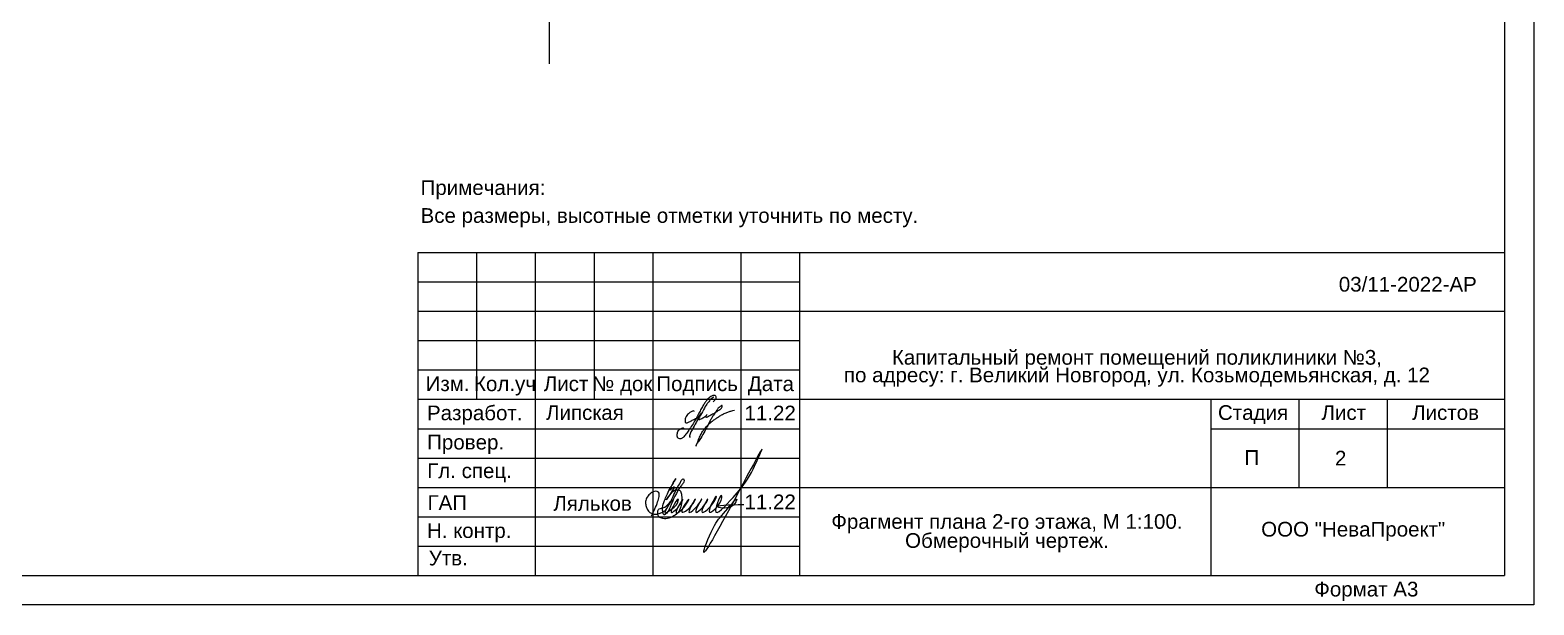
# Model space of a CAD drawing. Header units: metres. Extents: x 14591 to 15202, y 5442 to 5571.
# Drawn here: x 14694.95 to 14720.55, y 5478.8 to 5488.58 of the extents above; entities that cross this region are included whole.
import ezdxf
from ezdxf.enums import TextEntityAlignment as Align

# ---------------------------------------------------------------- set-up
doc = ezdxf.new("R2010")
doc.units = ezdxf.units.M
doc.header["$MEASUREMENT"] = 0
for name, color, linetype, lineweight in [('Level 1', 7, 'Continuous', 0), ('Level 50', 7, 'Continuous', 0), ('Level 63', 7, 'Continuous', 0), ('ЧЕРТЕЖ', 7, 'Continuous', 0)]:
    doc.layers.add(name, color=color, linetype=linetype, lineweight=lineweight)
doc.styles.add('ARIAL', font='arial.ttf')
doc.styles.add('Style-Arial', font='arial.ttf')

# ---------------------------------------------------------------- blocks, each defined once
blk = doc.blocks.new('*U150')
at = {"layer": 'Level 50', "color": 7, "linetype": 'Continuous', "lineweight": 0}
for p, q in [((20.513, 14.5), (20.513, -14.5)), ((20.513, -14.5), (-20.487, -14.5))]:
    blk.add_line(p, q, dxfattribs=at)
at = {"layer": 'Level 50', "color": 7, "linetype": 'Continuous', "lineweight": 13}
for p in [(20.013, 14), (-18.926, -14)]:
    blk.add_line(p, (20.013, -14), dxfattribs=at)
at = {"layer": 'Level 63', "color": 7, "linetype": 'Continuous', "lineweight": 13}
for p, q in [((1.513, -8.5), (20.013, -8.5)), ((1.513, -8.5), (1.513, -14)), ((2.513, -8.5), (2.513, -11)), ((3.513, -8.5), (3.513, -14)), ((4.513, -8.5), (4.513, -11)), ((5.513, -8.5), (5.513, -14)), ((7.013, -8.5), (7.013, -14)), ((8.013, -8.5), (8.013, -14)), ((8.013, -9.5), (20.013, -9.5)), ((1.513, -10.5), (8.013, -10.5)), ((1.513, -11), (8.013, -11)), ((8.013, -11), (20.013, -11)), ((15.013, -11.5), (20.013, -11.5)), ((8.013, -12.5), (20.013, -12.5))]:
    blk.add_line(p, q, dxfattribs=at)
at = {"layer": 'Level 63', "color": 7, "linetype": 'Continuous', "lineweight": 0}
for p, q in [((1.513, -9), (8.013, -9)), ((1.513, -9.5), (8.013, -9.5)), ((1.513, -10), (8.013, -10)), ((1.513, -11.5), (8.013, -11.5)), ((1.513, -12), (8.013, -12)), ((1.513, -12.5), (8.013, -12.5)), ((1.513, -13), (8.013, -13)), ((1.513, -13.5), (8.013, -13.5))]:
    blk.add_line(p, q, dxfattribs=at)
at = {"layer": 'Level 63', "color": 7, "linetype": 'Continuous', "lineweight": 13, "flags": 128}
for points in [[(15.013, -11), (15.013, -14)], [(16.513, -11), (16.513, -12.5)], [(18.013, -11), (18.013, -12.5)]]:
    blk.add_lwpolyline(points, dxfattribs=at)
at = {"layer": 'Level 63', "color": 7, "linetype": 'Continuous', "lineweight": 0, "style": 'Style-Arial'}
for s, p in [('Изм.', (2.02, -10.735)), ('Кол.уч', (2.997, -10.735)), ('Лист', (4.036, -10.735)), ('№ док', (4.994, -10.735)), ('Подпись', (6.268, -10.735)), ('Дата', (7.524, -10.735)), ('Разработ.', (2.482, -11.231)), ('Стадия', (15.731, -11.225)), ('Лист', (17.276, -11.225)), ('Листов', (19.009, -11.225)), ('Провер.', (2.327, -11.729)), ('Гл. спец.', (2.393, -12.216)), ('ГАП', (2.014, -12.757)), ('Н. контр.', (2.388, -13.235)), ('ООО "НеваПроект"', (17.436, -13.211)), ('Утв.', (2.032, -13.702)), ('Формат А3', (17.66, -14.231))]:
    blk.add_text(s, height=0.25, dxfattribs=at).set_placement(p, align=Align.MIDDLE_CENTER)
blk = doc.blocks.new('формат_А3')
at = {"layer": 'Level 50', "color": 7, "linetype": 'Continuous', "lineweight": 13}
blk.add_blockref('*U150', (20.487, -14.5), dxfattribs=at)
blk = doc.blocks.new('*U194')
at = {"layer": 'Level 1', "color": 5, "linetype": 'Continuous', "lineweight": 0}
for points, knots in [([(0.306, 0.776), (0.338, 0.808), (0.397, 0.875), (0.429, 0.933), (0.429, 0.965), (0.42, 1.007), (0.389, 1.038), (0.332, 1.045), (0.263, 1.027), (0.213, 1.007), (0.118, 0.929), (0.06, 0.874), (-0.031, 0.753), (-0.11, 0.623), (-0.214, 0.445), (-0.303, 0.264), (-0.383, 0.11), (-0.478, -0.059), (-0.639, -0.303), (-0.752, -0.465), (-0.872, -0.638), (-0.988, -0.735), (-1.017, -0.735), (-1.061, -0.743), (-1.139, -0.715), (-1.158, -0.689), (-1.176, -0.645), (-1.176, -0.576), (-1.169, -0.519), (-1.149, -0.433), (-1.081, -0.354), (-1.035, -0.336), (-0.993, -0.308), (-0.956, -0.297), (-0.92, -0.293), (-0.909, -0.307), (-0.916, -0.318)], [0, 0, 0, 0, 0.032258, 0.064516, 0.096774, 0.129032, 0.16129, 0.193548, 0.225806, 0.258065, 0.290323, 0.322581, 0.354839, 0.387097, 0.419355, 0.451613, 0.483871, 0.516129, 0.548387, 0.580645, 0.612903, 0.645161, 0.677419, 0.709677, 0.741935, 0.774194, 0.806452, 0.83871, 0.870968, 0.903226, 0.935484, 0.967742, 0.983871, 0.991935, 0.995968, 1, 1, 1, 1]), ([(0.324, 0.97), (0.325, 0.97), (0.327, 0.977), (0.319, 0.976), (0.313, 0.973), (0.304, 0.967), (0.289, 0.95), (0.206, 0.881), (0.152, 0.82), (0.093, 0.753), (-0.006, 0.617), (-0.174, 0.288), (-0.312, 0.065), (-0.539, -0.325), (-0.642, -0.514), (-0.687, -0.643), (-0.64, -0.686)], [0, 0, 0, 0, 0.005306, 0.009091, 0.012718, 0.03509, 0.04357, 0.143713, 0.287425, 0.431138, 0.57485, 0.718563, 0.862275, 0.934132, 0.97006, 1, 1, 1, 1])]:
    blk.add_open_spline(points, degree=3, knots=knots, dxfattribs=at)
blk.add_open_spline([(-0.466, 0.375), (-0.477, 0.405), (-0.522, 0.405), (-0.564, 0.389), (-0.626, 0.36), (-0.677, 0.321), (-0.751, 0.252), (-0.803, 0.178), (-0.835, 0.121), (-0.851, 0.046), (-0.851, -0.036), (-0.83, -0.076), (-0.798, -0.084), (-0.77, -0.084), (-0.711, -0.062), (-0.657, -0.037), (-0.529, 0.033), (-0.308, 0.141), (-0.219, 0.237), (-0.169, 0.317), (-0.193, 0.317), (-0.298, 0.134), (-0.31, 0.076), (-0.31, 0.056), (-0.266, 0.056), (-0.23, 0.056), (-0.158, 0.094), (-0.083, 0.14), (-0.024, 0.179), (0.022, 0.211), (0.057, 0.251), (0.057, 0.266), (0.032, 0.232), (0.004, 0.173), (-0.002, 0.145), (0.03, 0.145), (0.108, 0.188), (0.241, 0.256), (0.325, 0.302), (0.438, 0.365), (0.547, 0.44), (0.612, 0.48), (0.654, 0.521), (0.679, 0.566), (0.679, 0.617), (0.679, 0.634), (0.648, 0.626), (0.594, 0.589), (0.512, 0.517), (0.448, 0.428), (0.37, 0.31), (0.317, 0.235), (0.239, 0.11), (0.158, -0.046), (0.088, -0.178), (-0.026, -0.403), (-0.22, -0.74), (-0.324, -0.893), (-0.414, -0.996), (-0.414, -1.046), (-0.377, -1.018), (-0.317, -0.817), (-0.236, -0.634), (-0.15, -0.464), (-0.087, -0.376), (0.011, -0.254), (0.138, -0.127), (0.215, -0.06), (0.339, 0.033), (0.462, 0.119), (0.577, 0.204), (0.723, 0.281), (0.876, 0.347), (1.008, 0.391), (1.08, 0.409), (1.176, 0.43)], degree=3, dxfattribs=at)

msp = doc.modelspace()

# ---------------------------------------------------------------- linework, layer by layer
at = {"color": 7, "linetype": 'Continuous', "lineweight": 0, "flags": 128}
msp.add_lwpolyline([(14703.78409752, 5504.94754087), (14703.78409752, 5496.51989794), (14704.29234435, 5496.4252354), (14703.25383614, 5496.28972287), (14703.78409752, 5496.18177743), (14703.78409752, 5488.01093405)], dxfattribs=at)
at = {"color": 5, "linetype": 'Continuous', "lineweight": 0}
msp.add_spline([(14705.52948255, 5480.31748939), (14705.63214795, 5480.55230721), (14705.65733131, 5480.64629277), (14705.65733131, 5480.69949668), (14705.62610397, 5480.73072402), (14705.5768237, 5480.73072402), (14705.49947743, 5480.68606813), (14705.44472491, 5480.61627981), (14705.43027324, 5480.57589147), (14705.43027324, 5480.50727486), (14705.44732073, 5480.44365277), (14705.49015762, 5480.38295512), (14705.53941957, 5480.35451371), (14705.60618219, 5480.34337059), (14705.67423435, 5480.36160511), (14705.73271046, 5480.38820124), (14705.7728175, 5480.41920102), (14705.84418128, 5480.5428067), (14705.91037519, 5480.67887021), (14705.96410066, 5480.78929798), (14706.02033009, 5480.88669022), (14706.05754355, 5480.93885113), (14706.07490762, 5480.94350382), (14706.0816011, 5480.91852338), (14706.07058906, 5480.87742588), (14706.03811622, 5480.83258567), (14705.84688924, 5480.46415506), (14705.78612124, 5480.35890179), (14705.74060693, 5480.33262409), (14705.72843353, 5480.35370904), (14705.72278021, 5480.37480753), (14705.71528809, 5480.45027821), (14705.74841173, 5480.57389735), (14705.84325382, 5480.78059043), (14705.94151598, 5480.95078549), (14705.84446226, 5480.75347267), (14705.90760469, 5480.80906577), (14705.77883247, 5480.58602575), (14705.87958284, 5480.71654991), (14705.95375384, 5480.75937256), (14706.0099997, 5480.74430153), (14706.03679831, 5480.68417298), (14706.04470867, 5480.58725248), (14705.97392955, 5480.36443249), (14705.88616232, 5480.30014371), (14705.82160332, 5480.27321043), (14705.72239833, 5480.26945833), (14705.65361985, 5480.29861943), (14705.64110498, 5480.32029582), (14705.63354869, 5480.37091043), (14705.64731658, 5480.42229291), (14705.72303208, 5480.44987719), (14705.87593445, 5480.58685057), (14705.76044064, 5480.35962209), (14705.81989889, 5480.39395032), (14705.97413622, 5480.54818765), (14705.98625528, 5480.59341659), (14705.86108795, 5480.37662042), (14705.99405329, 5480.47760597), (14706.06241047, 5480.6005157), (14705.94505574, 5480.36748786), (14706.10692279, 5480.49508513), (14706.16538051, 5480.6005157), (14706.04217452, 5480.38293782), (14706.20828541, 5480.48894473), (14706.27476367, 5480.6005157), (14706.16496987, 5480.38066482), (14706.33484249, 5480.51715965), (14706.3823536, 5480.6005157), (14706.28073708, 5480.38386498), (14706.47832861, 5480.57590643), (14706.48319882, 5480.58812215), (14706.38473058, 5480.39581373), (14706.62888908, 5480.6227746), (14706.6315543, 5480.63272133), (14706.5074705, 5480.39225987), (14706.72654084, 5480.6228667), (14706.72654084, 5480.65181177), (14706.61733196, 5480.40397486), (14706.91758679, 5480.6288314), (14707.26164557, 5481.12190863), (14707.39660056, 5481.41242899), (14706.41910058, 5479.71934937), (14706.60221314, 5480.15133), (14706.82694824, 5480.44192185), (14706.98009029, 5480.5950639), (14706.92447282, 5480.49873161), (14706.65440753, 5480.46636183), (14707.09710668, 5480.50892579)], degree=3, dxfattribs=at)

# ---------------------------------------------------------------- block references
at = {"layer": 'Level 1', "color": 5, "linetype": 'Continuous', "lineweight": 0, "xscale": 0.4141646088358931, "yscale": 0.4141646088358931, "zscale": 0.4141646088358931}
msp.add_blockref('*U194', (14706.45110991, 5481.93346194), dxfattribs=at)
at = {"layer": 'Level 50', "color": 7, "linetype": 'Continuous', "lineweight": 13}
msp.add_blockref('формат_А3', (14679.54988024, 5507.79848889), dxfattribs=at)

# ---------------------------------------------------------------- texts
at = {"color": 7, "linetype": 'Continuous', "lineweight": 0, "style": 'Style-Arial'}
msp.add_text('03/11-2022-АР', height=0.25, dxfattribs=at).set_placement((14717.22827943, 5484.38243262), align=Align.TOP_LEFT)
msp.add_text('Липская', height=0.25, dxfattribs=at).set_placement((14704.39438415, 5482.19799699), align=Align.TOP_CENTER)
at = {"color": 18, "linetype": 'Continuous', "lineweight": 13, "true_color": 0x000000, "style": 'ARIAL'}
for s, p in [('11.22', (14707.54793428, 5482.19016211)), ('П', (14715.74823742, 5481.43308009)), ('11.22', (14707.54793428, 5480.67770663))]:
    msp.add_text(s, height=0.25, dxfattribs=at).set_placement(p, align=Align.TOP_CENTER)
at = {"color": 7, "lineweight": 13, "style": 'Style-Arial'}
for s, p in [('2', (14717.16306832, 5481.42212319)), ('Ляльков', (14703.85650473, 5480.6511293))]:
    msp.add_text(s, height=0.25, dxfattribs=at).set_placement(p, align=Align.TOP_LEFT)
at = {"linetype": 'Continuous', "lineweight": 0, "insert": (14713.79119306, 5482.82568761), "char_height": 0.25, "attachment_point": 5, "line_spacing_factor": 0.72, "style": 'Style-Arial'}
msp.add_mtext('Капитальный ремонт помещений поликлиники №3, \\Pпо адресу: г. Великий Новгород, ул. Козьмодемьянская, д. 12', dxfattribs=at)
at = {"color": 7, "linetype": 'Continuous', "lineweight": 13, "insert": (14711.57822465, 5480.01941615), "char_height": 0.25, "attachment_point": 5, "line_spacing_factor": 0.776524, "style": 'Style-Arial'}
msp.add_mtext('Фрагмент плана 2-го этажа, М 1:100. \\PОбмерочный чертеж.', dxfattribs=at)
at = {"layer": 'ЧЕРТЕЖ', "color": 7, "linetype": 'Continuous', "lineweight": 13, "insert": (14701.59673355, 5485.39021532), "char_height": 0.25, "attachment_point": 4, "line_spacing_factor": 1.14, "style": 'Style-Arial'}
msp.add_mtext('Примечания:\\PВсе размеры, высотные отметки уточнить по месту.\\P\\P', dxfattribs=at)

doc.saveas('drawing.dxf')
